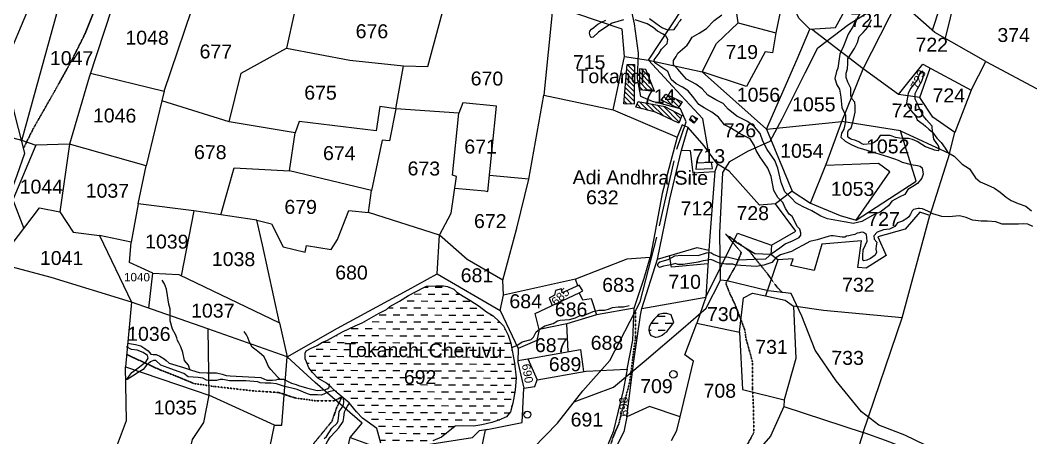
# Model space of a CAD drawing. Header units: inches. Extents: x 304037 to 460575, y 1453943 to 1639883.
# Drawn here: x 343851 to 346326, y 1587286 to 1588310 of the extents above; entities that cross this region are included whole.
import ezdxf

# ---------------------------------------------------------------- set-up
doc = ezdxf.new("R2010")
doc.units = ezdxf.units.IN
doc.header["$MEASUREMENT"] = 0
doc.linetypes.add('ACAD_ISO02W100', pattern=[15, 12, -3])
doc.linetypes.add('ACAD_ISO07W100', pattern=[3, 0, -3])
for name, color, linetype in [('CARTTRACK', 30, 'ACAD_ISO02W100'), ('NALA', 4, 'Continuous'), ('SURVEY_BND', 7, 'Continuous'), ('SURVEY_NO', 7, 'Continuous'), ('VILLAGE_AREA', 1, 'Continuous'), ('WATER_BODY', 4, 'Continuous')]:
    doc.layers.add(name, color=color, linetype=linetype)
doc.layers.add('FOOTPATH', color=150, linetype='ACAD_ISO07W100', lineweight=30)
doc.styles.get("Standard").update_dxf_attribs({"font": 'arial.ttf'})

# ---------------------------------------------------------------- blocks, each defined once
blk = doc.blocks.new('DACHURU')
at = {"layer": 'VILLAGE_AREA'}
h = blk.add_hatch(dxfattribs=at)
h.set_pattern_fill('ANSI31', color=256, scale=5, angle=90, style=0)
h.set_pattern_definition([(135, (1710.635, -71.4958), (-0.44194174, -0.44194174), [])])
h.paths.add_polyline_path([(2193.83, 374.07), (2192.51, 374.08), (2191.98, 366.99), (2193.8, 366.94)])
h.paths.add_polyline_path([(2195.84, 373.17), (2194.72, 373.3), (2194.76, 369.58), (2197.43, 369.31)])
h.paths.add_polyline_path([(2202.39, 367.41), (2199.46, 368.78), (2198.64, 367.68), (2201.69, 366.27)])
h.paths.add_polyline_path([(2199.32, 366.56), (2194.52, 367.43), (2194.14, 366.39), (2197.64, 365.51), (2201.83, 363.61), (2202.34, 364.98)])
h.paths.add_polyline_path([(2204.16, 365), (2203.72, 364.18), (2204.54, 363.61), (2205.18, 364.44)])
h.paths.add_polyline_path([(2182.8, 369.96), (2197.02, 369.96), (2197.02, 373.88), (2182.8, 373.88)], flags=9)
h.paths.add_polyline_path([(2194.73, 366.45), (2201.54, 366.45), (2201.54, 370.27), (2194.73, 370.27)], flags=9)
at = {"layer": 'WATER_BODY'}
h = blk.add_hatch(dxfattribs=at)
h.set_pattern_fill('DASH', color=256, scale=10, style=0)
h.set_pattern_definition([(0, (1710.635, -71.4958), (1.25, 1.25), [1.25, -1.25])])
h.paths.add_polyline_path([(2172.75, 315.59), (2172.91, 317.8), (2172.61, 320.41), (2171.94, 323.96), (2171.47, 325.39), (2170.59, 327.06), (2169.85, 327.87), (2168.74, 328.87), (2167.55, 329.6), (2166.23, 330.6), (2164.54, 331.63), (2163.38, 332.38), (2162.22, 333.09), (2161.68, 333.6), (2160.56, 334.11), (2159.8, 334.18), (2158.47, 334.18), (2156.76, 334.15), (2156.18, 333.81), (2153.58, 332.41), (2151.98, 331.41), (2150.24, 330.45), (2149.64, 329.88), (2148.22, 329.16), (2145.3, 327.48), (2144.05, 326.96), (2141.8, 325.85), (2139.11, 324.35), (2138.22, 324), (2137.26, 323.39), (2136.06, 322.86), (2135.27, 322.39), (2135.12, 321.98), (2135.11, 321.43), (2135.11, 320.96), (2135.36, 320.44), (2135.76, 319.38), (2136.44, 318.55), (2137.43, 317.52), (2138.96, 316.64), (2139.8, 315.9), (2140.85, 314.93), (2143.04, 313.16), (2144.35, 311.54), (2145.45, 310.42), (2146.31, 309.79), (2148.04, 308.59), (2148.75, 305.91), (2149.23, 305.31), (2150.09, 305.21), (2152.26, 305.63), (2154.34, 305.89), (2156.01, 305.97), (2158.09, 306.43), (2159.64, 307.06), (2161.41, 308.52), (2162.02, 309.06), (2163.28, 309.11), (2165.41, 309.1), (2166.82, 309.31), (2168.62, 309.76), (2169.89, 310.15), (2171.23, 310.78), (2171.94, 311.66), (2172.36, 313.21)])
h.paths.add_polyline_path([(2200.9, 327.54), (2201.15, 327.87), (2200.66, 329.24), (2199.83, 329.46), (2199.13, 329.46), (2198.39, 329.24), (2197.99, 328.86), (2197.6, 328.43), (2197.02, 327.63), (2196.71, 327), (2196.68, 326.46), (2196.84, 325.79), (2197.04, 325.47), (2197.85, 325.2), (2198.3, 325.29), (2198.79, 325.47), (2199.06, 325.58), (2199.47, 325.92), (2199.87, 326.19), (2200.1, 326.53), (2200.39, 326.91)])
h.paths.add_polyline_path([(2174.35, 311.2, 1), (2175.6, 311.2, 1)])
h.paths.add_polyline_path([(2141.44, 320.68), (2170.33, 320.68), (2170.33, 324.61), (2141.44, 324.61)], flags=24)
h.paths.add_polyline_path([(2152.17, 315.88), (2158.98, 315.88), (2158.98, 319.7), (2152.17, 319.7)], flags=24)
at = {"layer": 'CARTTRACK'}
for points in [[(2173.13, 302.22), (2180.39, 309.7), (2184.9, 315.53), (2189.68, 321), (2195.08, 331.51), (2198.46, 345.14), (2201.51, 358.9), (2203.17, 363.83), (2202.13, 366.16), (2197.11, 367.45), (2195.01, 368.34), (2194.36, 371.57), (2194.53, 376.1), (2193.78, 381.34), (2192.26, 388.42)], [(2248.17, 305.19), (2242.61, 307.88), (2237.96, 309.65), (2234.85, 312), (2230.28, 317.55), (2226.47, 323), (2224.06, 329.11), (2222.13, 333.18), (2217.97, 333.63), (2210.57, 335.34), (2209.44, 335.45), (2209.28, 343.97), (2209.76, 354.77), (2211, 356.76), (2214.22, 358.63), (2218.19, 360.45), (2220.34, 364.45), (2224.42, 372.75), (2226.67, 377.25), (2232.1, 381.46), (2239.5, 386.12)], [(2081.45, 374.37), (2084.94, 382.75)], [(2076.21, 337.46), (2077.65, 338.54), (2081.53, 348.68), (2083.37, 353.62), (2084.73, 357.57), (2082.97, 364.08), (2081.85, 368.93), (2080.81, 371.21), (2080.51, 372.04)], [(2183.34, 313.51), (2190.38, 316.22), (2195.82, 320.84), (2202.79, 326.81), (2206.87, 330.43), (2209.44, 335.45)]]:
    blk.add_lwpolyline(points, dxfattribs=at)
at = {"layer": 'FOOTPATH', "ltscale": 0.0001}
for points in [[(2084.48, 358.49), (2086.17, 361.96), (2090.3, 369.3), (2093.09, 374.4), (2095.37, 379.03), (2099.15, 388.65), (2101.87, 391.04), (2105.29, 401.72), (2108.43, 409.13), (2109.79, 415.65), (2110.72, 418.23)], [(2214.28, 305.79), (2215.57, 308.22), (2215.42, 313.73), (2215.27, 316.16), (2215.27, 320.77), (2214.13, 324.79), (2213.83, 326.59), (2212.08, 331.11), (2211, 333.39), (2210.4, 334.91), (2212.2, 338.17), (2213.14, 340.45), (2210.28, 343.81), (2214.5, 340.79), (2217.78, 336.76), (2219.59, 334.27), (2220.51, 333.36)], [(2188.35, 300.24), (2190.29, 307.12), (2191.33, 309.55), (2193.27, 317.13), (2194.26, 325.12), (2194.22, 329.83)], [(2135.18, 303.91), (2139.98, 309.82), (2140.82, 312.32), (2141.76, 314.2), (2140.28, 313.46), (2137.05, 313.46), (2133.32, 313.97), (2130.43, 314.92), (2126.27, 315.16), (2118.8, 315.94), (2115.24, 316.45), (2112.09, 317.73), (2109.18, 318.84), (2103.09, 321.61)]]:
    blk.add_lwpolyline(points, dxfattribs=at)
at = {"layer": 'NALA'}
for points in [[(2247.3, 362.19), (2247.49, 360.98), (2247.99, 360.21), (2248.32, 359.8), (2248.45, 359.42), (2248.45, 359), (2248.3, 358.87), (2247.66, 358.96), (2247.23, 359.18), (2246.03, 359.55), (2245.35, 360), (2244.53, 360.55), (2243.72, 360.88), (2242.97, 361.03), (2242.48, 361.05), (2242, 361.05), (2241.37, 361.09), (2240.68, 361.24), (2240.07, 361.47), (2239.67, 361.6), (2238.95, 361.6), (2237.9, 361.54), (2237.3, 360.68), (2236.86, 360.3), (2236.33, 360.09), (2234.91, 359.92), (2234.6, 360.04), (2234.1, 360.42), (2233.36, 360.72), (2232.81, 360.85), (2232.57, 360.93), (2232.28, 361.1), (2232.11, 361.35), (2232.11, 361.74), (2232.13, 362.12), (2232.25, 362.5), (2232.69, 362.93), (2232.98, 363.9), (2233.39, 365.71), (2233.41, 366.81), (2233.31, 367.49), (2232.88, 368.03), (2232.6, 368.67), (2232.6, 369.24), (2232.6, 370.05), (2232.06, 371.1), (2231.77, 371.94), (2231.77, 372.71), (2232.02, 373.49), (2232.04, 374.46), (2232.06, 375.28), (2233.25, 377.14), (2233.73, 378.19), (2234.07, 379.3), (2234.75, 380.02), (2235.62, 380.99), (2236.25, 382.35)], [(2233.49, 382.44), (2232.95, 381.12), (2232.08, 379.73), (2231.26, 377.55), (2230.6, 376.11), (2230.27, 373.62), (2230.03, 372.99), (2229.76, 371.77), (2230.12, 370.58), (2230.55, 369.82), (2230.81, 368.4), (2231.01, 366.49), (2231.65, 365.23), (2231.67, 364.04), (2231.39, 362.66), (2230.98, 361.96), (2230.86, 361.23), (2231.63, 360.53), (2232.73, 359.93), (2233.9, 359.39), (2234.92, 359.11), (2237.1, 358.46), (2239.41, 357.77), (2240.51, 357.4), (2241.16, 357.14), (2241.85, 356.79), (2243.51, 356.42), (2244.63, 356.21), (2245.07, 356.08), (2245.46, 355.8), (2245.67, 354.7), (2245.43, 353.96), (2244.61, 353), (2243.83, 352.48), (2242.94, 351.94), (2242.4, 351.04), (2241.35, 350.5), (2240.07, 349.8), (2239.49, 348.98), (2238, 347.84), (2237.05, 347.47), (2234.7, 346.16), (2233.13, 345.75), (2231.92, 345.98), (2230.54, 346.24), (2228.57, 346.59), (2227.38, 347.06), (2225.76, 347.99), (2224.18, 348.69), (2222.89, 349.4), (2222.11, 350.22), (2220.89, 351.39), (2220.24, 353.04), (2219.62, 355.63), (2219.05, 356.97), (2217.69, 358.98), (2216.9, 360.42), (2216.38, 361.82), (2215.39, 362.99), (2214.13, 363.97), (2212.21, 364.89), (2210.68, 366.17), (2209.74, 367.16), (2208.46, 367.81), (2207.02, 368.66), (2206, 369.74), (2204.83, 370.58), (2203.15, 371.51), (2202.29, 372.44), (2201.57, 373.27), (2200.8, 374.04), (2200.8, 374.82), (2201.27, 375.52), (2201.59, 376.14), (2203.24, 377.57), (2203.6, 378.09), (2204.16, 379), (2205.37, 379.72), (2206.67, 380.56), (2208.09, 382.01), (2209.43, 383.05)], [(2265.34, 345.39), (2264.46, 345.79), (2263.6, 345.85), (2262.77, 345.83), (2261.34, 345.77), (2259.85, 345.77), (2258.71, 346.18), (2257.22, 346.32), (2256.06, 346.32), (2254.54, 346.45), (2253.4, 346.97), (2252.21, 347.26), (2250.28, 347.06), (2249.01, 347.11), (2247.44, 347.55), (2246.52, 348.07), (2245.57, 348.47), (2245.05, 348.49), (2244.78, 348.49), (2243.97, 348.32), (2243.69, 348.07), (2243.42, 347.48), (2243.14, 347), (2242.79, 346.69), (2241.98, 346.21), (2241.12, 345.94), (2240.62, 345.26), (2239.67, 344.8), (2238.59, 344.64), (2237.48, 344.21), (2236.84, 343.57), (2236.93, 342.99), (2237.41, 342.43), (2237.3, 341.76), (2237.21, 341.19), (2237.34, 340.64), (2237.15, 340.09), (2236.31, 339.49), (2235.65, 339.19), (2235.09, 339.08), (2234.89, 339.21), (2234.93, 340), (2234.98, 341.05), (2235.37, 341.95), (2235.7, 342.64), (2235.53, 343.79), (2235.04, 344.15), (2234.63, 344.23), (2234.27, 344.1), (2233.9, 344.01), (2233.44, 343.81), (2232.89, 343.66), (2232.36, 343.53), (2231.99, 343.46), (2231.69, 343.31), (2231.2, 343.29), (2229.6, 343.55), (2229.16, 343.55), (2228.68, 343.4), (2226.69, 342.78), (2225.38, 342.48), (2224.19, 341.86), (2223.09, 341.23), (2222.11, 340.67), (2220.18, 340.09), (2219.34, 339.56), (2218.6, 338.68), (2217.21, 338.2), (2215.81, 337.98), (2212.2, 338.17), (2211.63, 338.37), (2210.38, 338.37), (2209.65, 338.46), (2209.24, 338.55), (2208.62, 338.79), (2208.14, 338.99), (2207.61, 339.16), (2207.15, 339.05), (2206.29, 338.95), (2205.4, 338.66), (2202.75, 338.24), (2201.78, 338.27), (2201.38, 338.4), (2200.53, 338.16), (2199.21, 337.94), (2198.53, 337.71), (2198.18, 338), (2198.18, 338.24), (2198.31, 338.53), (2198.53, 338.73), (2200.02, 339.12), (2201.25, 339.78), (2202.35, 339.91), (2205.44, 339.91), (2206.91, 340.38), (2207.68, 340.42), (2208.25, 340.09), (2209.3, 339.67), (2210.86, 339.63), (2212.77, 339.17), (2215.42, 339.25), (2217.53, 339.32), (2218.69, 340.37), (2220.01, 341.36), (2220.97, 342.04), (2222.33, 342.59), (2223.49, 343.2), (2223.76, 343.64), (2223.76, 344.06), (2223.58, 344.72), (2223.16, 345.11), (2222.22, 346.94), (2221.67, 347.38), (2221.01, 348.41), (2220.51, 349.49), (2219.65, 350.35), (2218.9, 351.62), (2218.42, 354.09), (2217.81, 355.63), (2217.26, 356.38), (2216.45, 357.55), (2215.72, 358.78), (2215.37, 359.72), (2214.65, 360.83), (2212.81, 361.72), (2210.97, 362.83), (2210.02, 363.31), (2208.95, 364.72), (2207.72, 365.62), (2206.36, 366.34), (2205.39, 366.93), (2204.48, 368.15), (2203.46, 369.38), (2202.45, 370.04), (2201.34, 370.62), (2200.39, 371.43), (2199.78, 372.83), (2198.38, 373.79), (2197.5, 374.41), (2197.33, 374.92), (2198.22, 376.12), (2198.64, 376.81), (2199.65, 377.84), (2199.75, 378.55), (2199.45, 379.14), (2198.94, 379.53), (2197.91, 380.08), (2197.14, 380.7), (2196.07, 381.36), (2193.88, 382.07)], [(2191.82, 382.07), (2189.8, 381.46), (2188.99, 380.97), (2187.37, 379.82), (2186.43, 378.94), (2186.1, 378.85), (2185.97, 378.92), (2185.86, 379.19), (2185.77, 379.62), (2185.79, 379.98), (2186.08, 380.37), (2186.53, 380.68), (2186.91, 380.99), (2187.24, 381.29), (2187.88, 381.64), (2188.67, 381.98)], [(2196.45, 382.3), (2197.59, 381.49), (2198.27, 381.01), (2198.82, 380.67), (2199.59, 380.35), (2200.13, 380.32), (2200.93, 380.35), (2201.14, 380.72), (2201.48, 381.23), (2201.74, 381.69), (2201.98, 381.95), (2202.18, 382.21)], [(2247.3, 362.19), (2247.21, 363.3), (2246.22, 364.44), (2245.62, 365.05), (2244.98, 366.32), (2244.5, 367.41), (2244.16, 368.09), (2244.16, 369.13), (2244.56, 369.94), (2245.34, 371.34), (2245.54, 372.08), (2245.63, 372.63), (2245.46, 373.13), (2245.08, 373.01), (2244.78, 372.35), (2244.49, 371.52), (2243.29, 370), (2242.9, 369.11), (2242.57, 367.47), (2242.92, 366.83), (2243.39, 366.07), (2244.19, 365.15), (2244.51, 364.39), (2245.57, 363.62), (2246.01, 363.29), (2246.63, 362.74), (2247.3, 362.19), (2248.07, 361.17), (2248.86, 360.38), (2249.59, 359.35), (2250.05, 358.58), (2251.17, 357.92), (2251.77, 357.33), (2252.65, 356.52), (2253.92, 355.65), (2255.03, 354.07), (2255.87, 353.38), (2257.11, 352.84), (2258.44, 352.23), (2259.43, 351.51), (2260.55, 350.62), (2261.43, 350.03), (2262.69, 349.53), (2264.05, 349.02), (2265.07, 348.22)], [(2114.49, 318.94), (2114.2, 319.75), (2113.53, 320.56), (2113.2, 322.01), (2112.84, 323.03), (2112.44, 323.75), (2112.24, 324.15), (2112.13, 324.65), (2111.86, 325.24), (2111.32, 326.16), (2110.9, 327.65), (2110.9, 329.79), (2110.65, 330.66), (2110.37, 332.23), (2110.19, 333.34), (2109.82, 334.28), (2109.43, 334.94)], [(2172.09, 323.15), (2173.18, 323.68), (2173.96, 324.25), (2175.61, 324.66), (2176.02, 325.09), (2176.44, 326.06), (2177.01, 326.49), (2178.02, 327.13), (2179.48, 327.57), (2180.28, 328.05), (2180.76, 328.17), (2182.41, 328.29), (2183.51, 328.61), (2184.33, 329.03), (2185.07, 329.09), (2185.85, 329.35), (2186.67, 329.73), (2187.65, 329.96), (2188.69, 330.01), (2189.4, 330.19), (2190.11, 330.49), (2191.14, 330.59), (2192.1, 330.59), (2193.13, 330.84)], [(2130.57, 317.31), (2130.2, 317.72), (2128.97, 319.04), (2128.54, 319.55), (2128.18, 320.38), (2127.78, 321.33), (2126.88, 322.07), (2126.09, 322.67), (2125.61, 323.03), (2125.13, 323.91), (2124.84, 324.75), (2124.58, 325.24), (2124.15, 325.81)], [(2140.38, 315.36), (2139.38, 315.07), (2138.48, 314.67), (2138.01, 314.49), (2137.35, 314.55), (2136.76, 314.55), (2136.13, 314.55), (2135.57, 314.72), (2134.84, 315.03), (2134.45, 315.21), (2133.71, 315.47), (2133.01, 315.66), (2131.99, 315.87), (2131.28, 316.08), (2129.98, 316.5), (2128.99, 316.56), (2127.97, 316.56), (2127.07, 316.61), (2126.63, 316.79), (2124.49, 317.01), (2121.57, 316.97), (2120.41, 317.17), (2119.92, 317.17), (2119.27, 317.03), (2118.56, 317.03), (2118, 317.03), (2117.47, 317.06), (2116.78, 317.39), (2115.95, 317.52), (2114.16, 317.66), (2113.41, 318.22), (2112.39, 318.57), (2110.59, 319.21), (2109.28, 319.7), (2108.39, 320.56), (2107.95, 320.57), (2107.42, 320.28), (2107.01, 319.94), (2106.72, 319.71), (2106.11, 318.92), (2105.23, 318.38), (2104.19, 317.69), (2103.22, 317.11), (2103, 317.07), (2103.52, 317.64), (2104.1, 318.35), (2105.18, 319.21), (2106.01, 319.82), (2106.61, 320.38), (2106.97, 320.93), (2106.85, 321.42), (2106.06, 321.97), (2105.04, 322.36), (2104.02, 322.48), (2103.12, 322.95)], [(2103.3, 323.62), (2104.69, 323.38), (2105.64, 323.16), (2106.38, 322.68), (2106.99, 322.28), (2107.49, 321.7), (2107.87, 321.62), (2108.45, 321.59), (2109.09, 321.31), (2109.83, 320.84), (2110.23, 320.54), (2110.75, 320.06), (2113.34, 319.3), (2114.78, 318.85), (2116.13, 318.45), (2117.59, 318.38), (2119.24, 318.37), (2120.28, 318.16), (2120.96, 317.94), (2121.68, 317.87), (2127.17, 317.58), (2128.24, 317.15), (2129.31, 317.15), (2129.95, 317.21), (2130.24, 317.3), (2130.82, 317.32), (2131.25, 317.3), (2132.08, 316.93), (2132.71, 316.62), (2133.52, 316.38), (2133.94, 316.19), (2135.37, 315.77), (2137.29, 315.3), (2138.61, 315.43), (2139.07, 315.65), (2139.4, 315.81), (2139.47, 316.19)], [(2138.57, 306.73), (2139, 307.1), (2139.94, 308.56), (2140.89, 309.5), (2141.06, 309.89), (2141.19, 310.92), (2141.23, 311.58), (2141.8, 312.32), (2142.03, 312.84), (2142.07, 313.22), (2141.99, 314.01)], [(2134.91, 294.06), (2135.84, 295.92), (2135.94, 297.32), (2136.18, 298.27), (2136.1, 299.22), (2135.95, 299.84), (2136.6, 301.29), (2136.67, 302), (2136.91, 303.06), (2137.63, 303.57), (2138.79, 305.42), (2139.26, 306.29), (2139.66, 306.94), (2140.6, 307.97), (2141.19, 308.62), (2141.96, 309.8), (2142.11, 310.52), (2142.19, 311.5), (2142.51, 312.12), (2142.76, 312.53), (2143.1, 313.09)]]:
    blk.add_lwpolyline(points, dxfattribs=at)
blk.add_lwpolyline([(2201.15, 327.87), (2200.66, 329.24), (2199.83, 329.46), (2199.13, 329.46), (2198.39, 329.24), (2197.99, 328.86), (2197.6, 328.43), (2197.02, 327.63), (2196.71, 327), (2196.68, 326.46), (2196.84, 325.79), (2197.04, 325.47), (2197.04, 325.47), (2197.85, 325.2), (2198.3, 325.29), (2198.79, 325.47), (2199.06, 325.58), (2199.47, 325.92), (2199.87, 326.19), (2200.1, 326.53), (2200.39, 326.91), (2200.9, 327.54)], close=True, dxfattribs=at)
at = {"layer": 'SURVEY_BND'}
for points in [[(2247.18, 380.48), (2252.16, 396.04), (2253.57, 400.07), (2264.14, 415.75), (2272.09, 433.1), (2276.23, 432.07)], [(2192.05, 375.51), (2196.35, 374.88), (2204.37, 387.29), (2204.1, 397.32), (2203.64, 404.05)], [(2212.35, 381.65), (2210.42, 394.62), (2209.57, 402.23), (2203.64, 404.05)], [(2225.18, 380.56), (2229.8, 380.91), (2235.22, 390.94), (2224.19, 396.01)], [(2256.74, 374.95), (2269.45, 368.24), (2272.49, 380.6), (2266.17, 383.46), (2259.12, 389.19), (2252.9, 393.5), (2249.47, 379.05)], [(2234.8, 373.49), (2241.03, 385.85), (2237.98, 389.97), (2235.22, 390.94)], [(2084.18, 359.87), (2091.99, 388.99), (2101.51, 387.91), (2096.15, 371.28), (2092.7, 359.23)], [(2159.82, 384.85), (2155.68, 386.51), (2144.85, 388.02), (2144.31, 385.22), (2135.22, 385.94), (2132.83, 382.89), (2131.46, 376.69), (2142.84, 374.55), (2152.44, 373.58)], [(2217.51, 362.58), (2222.96, 375.18), (2225.18, 380.56), (2223.24, 382.54), (2220.74, 388.01), (2219.14, 379.86), (2218.53, 376.28), (2217.21, 376.47), (2213.91, 370.25), (2205.94, 372.81)], [(2109.6, 368.83), (2115.65, 387.11)], [(2254.16, 369.8), (2256.74, 374.95), (2247.63, 380.08), (2241.03, 385.85)], [(2151.11, 365.9), (2152.44, 373.58), (2156.83, 373.49), (2159.82, 384.85), (2177.26, 384.03), (2179.09, 383.9)], [(2190.08, 365.91), (2192.05, 375.51), (2191.57, 380.39), (2183.3, 383.13), (2179.09, 383.9), (2177.61, 368.48)], [(2205.94, 372.81), (2208.48, 377.88), (2212.35, 381.65), (2219.14, 379.86)], [(2217.51, 362.58), (2231.03, 364.04), (2234.8, 373.49), (2225.53, 380.59)], [(2121.29, 363.4), (2123.39, 372.12), (2131.46, 376.69)], [(2196.35, 374.88), (2205.94, 372.81), (2217.51, 362.58), (2222.2, 351.48), (2219.22, 349.21), (2216.36, 348.98), (2210.88, 355.04), (2208.78, 356.25), (2208.33, 354.98)], [(2207.14, 358.52), (2206.1, 364.39), (2200.64, 370.22), (2196.35, 374.88)], [(2250.32, 358.42), (2251.29, 362.18), (2247.35, 364.89), (2244.97, 368.39), (2241.14, 368.91), (2234.8, 373.49)], [(2241.14, 368.91), (2245.5, 374.39), (2254.16, 369.8), (2251.29, 362.18)], [(2244.97, 368.39), (2246.81, 373.69)], [(2096.39, 372.02), (2109.6, 368.83), (2106.47, 355.41)], [(2175, 353.39), (2177.61, 368.48), (2190.08, 365.91), (2201.55, 361.08), (2198.9, 350.97), (2197.43, 342.86), (2196.8, 339.46)], [(2119.87, 346.7), (2122.19, 355.14), (2132.16, 354.68), (2133.13, 361.52), (2121.29, 363.4), (2109.2, 367.11)], [(2151.11, 365.9), (2148.23, 366.3), (2147.63, 361.9), (2133.81, 363.5), (2133.13, 361.52)], [(2159.08, 343.28), (2161.12, 347.21), (2162.03, 353.83), (2161.36, 354.04), (2162.39, 365.15), (2151.11, 365.9), (2150.04, 360.12), (2148.69, 360.26), (2146.82, 351.2)], [(2161.74, 351.73), (2167.16, 351.27), (2167.68, 351.18), (2169.14, 366.45), (2163.09, 367.01), (2162.39, 365.15)], [(2222.2, 351.48), (2225.51, 349.39), (2228.38, 356.7), (2231.03, 364.04)], [(2233.7, 346.36), (2244.4, 353.4), (2241.52, 362.44), (2231.03, 364.04)], [(2073.83, 350.15), (2070.39, 351.35), (2074.47, 362.46), (2084.1, 359.9), (2086.67, 359.02)], [(2198.13, 339.21), (2200.29, 349.93), (2202.34, 358.75), (2203.53, 362.81), (2202.43, 363.32), (2201.55, 361.08)], [(2208.78, 356.25), (2206.39, 359.56), (2203.53, 362.81)], [(2241.52, 362.44), (2250.32, 358.42), (2246.9, 347.26), (2245.07, 347.83), (2242.5, 344.82), (2237.61, 343.42), (2239.08, 340.08), (2235.5, 337.74), (2234.01, 337.9), (2234.68, 342.65), (2227.58, 342.03), (2226.24, 337.33), (2222.05, 338.2), (2222.46, 339.36), (2219.68, 339.16), (2217.52, 332.72), (2221.07, 331.98), (2222.55, 330.87)], [(2092.7, 359.23), (2086.67, 359.02), (2082.62, 349.2), (2084.59, 344.09)], [(2105.03, 348.59), (2106.47, 355.41), (2092.7, 359.23), (2091.03, 347.08)], [(2202.34, 358.75), (2203.91, 358.67), (2204.38, 354.67), (2208.33, 354.98), (2207.54, 344.14), (2207.31, 340.85)], [(2225.51, 349.39), (2230.79, 347.19), (2233.7, 346.36), (2239.67, 355.04), (2237.63, 356.53), (2228.15, 356.12)], [(2126.35, 345.77), (2128.93, 345.17), (2131.09, 341.02), (2135.03, 340.11), (2135.25, 341.3), (2139.64, 340.62), (2140.78, 342.38), (2142.77, 347.62), (2146.3, 347.27), (2146.82, 351.2), (2132.16, 354.68)], [(2170.47, 335.25), (2172.93, 344.62), (2175, 353.39), (2167.95, 354.01)], [(2103.95, 330.97), (2089.52, 335.3), (2079.83, 337.82), (2087.41, 347.82), (2091.03, 347.08), (2093.46, 343.46), (2098.16, 342.88), (2103.95, 330.97)], [(2115.03, 347.39), (2105.03, 348.59), (2103.82, 341.76)], [(2218.57, 341.79), (2222.9, 344.31), (2219.22, 349.21)], [(2130.46, 327.41), (2127.36, 341.36), (2126.35, 345.77), (2115.03, 347.39), (2112.84, 335.77)], [(2158.7, 336.37), (2159.08, 343.28), (2146.3, 347.27)], [(2241.99, 328.92), (2246.9, 347.26)], [(2107.06, 329.91), (2107.77, 336.17), (2103.53, 338.1), (2103.82, 341.76), (2098.16, 342.88)], [(2170.03, 329.81), (2170.56, 332.57), (2170.47, 335.25), (2164.06, 338.94), (2159.08, 343.28)], [(2206.82, 332.44), (2212.43, 343.9), (2218.57, 341.79), (2218.43, 340.14), (2215.58, 340.21), (2211.76, 342.54)], [(2195.38, 330.32), (2198.13, 339.21), (2205.25, 341.32), (2207.31, 340.85), (2206.82, 332.44)], [(2193.98, 330.36), (2195.74, 335.76), (2196.8, 339.46), (2192.65, 339.15), (2183.48, 335.5)], [(2207.17, 338.38), (2200.66, 337.77), (2200.29, 339.85)], [(2219.68, 339.16), (2218.43, 340.14)], [(2107.77, 336.17), (2112.43, 335.96), (2130.46, 327.41), (2131.86, 321.31)], [(2131.86, 321.31), (2140.87, 326.53), (2153.53, 333.45), (2158.7, 336.37), (2170.03, 329.81), (2173.28, 323.05), (2173.2, 320.57), (2174.34, 315.93)], [(2183.88, 334.31), (2183.48, 335.5), (2170.56, 332.57)], [(2184.16, 333.09), (2184.77, 333.43), (2184.14, 334.42), (2181.08, 333.05), (2180.95, 333.75), (2179.92, 333.45), (2179.73, 332.65), (2178.75, 332.08), (2179.29, 330.78)], [(2212.9, 326.16), (2213.6, 332.33), (2215.21, 333.16), (2217.52, 332.72)], [(2176.99, 326.47), (2176.28, 329.35), (2184.16, 333.09), (2184.75, 331.8), (2186.29, 332.06), (2187.28, 329.15), (2181.95, 327.51)], [(2192.77, 310.87), (2193.99, 320.89), (2195.13, 329.13), (2195.38, 330.32), (2206.82, 332.44), (2205.27, 327.77)], [(2117.67, 326.28), (2103.95, 330.97), (2102.96, 319.36)], [(2192.8, 319.44), (2193.81, 324.61), (2193.98, 330.36), (2187.28, 329.15)], [(2235.14, 308.32), (2241.99, 328.92), (2227.92, 330.12), (2222.55, 330.87), (2223.02, 321.51), (2220.93, 314.06)], [(2202.36, 310.94), (2204.67, 320.94), (2203.11, 322.04), (2205.27, 327.77), (2212.9, 326.16), (2213.49, 315.92), (2220.93, 314.06), (2220.93, 312.88), (2218.52, 307.56), (2217.33, 306.15), (2216.94, 305.48), (2215.9, 305.65), (2214.96, 302.05)], [(2129.71, 309.05), (2130.97, 309.05), (2131.86, 321.31), (2117.67, 326.28), (2117.87, 314.39)], [(2182.21, 322.53), (2181.95, 327.51), (2176.99, 326.47), (2176.58, 324.5), (2173.28, 323.05)], [(2175.02, 321.2), (2184.4, 322.93), (2184.99, 318.96)], [(2143.27, 306.9), (2145.41, 309.5), (2136.94, 316.75), (2131.86, 321.31)], [(2173.21, 320.87), (2175.02, 321.2), (2176.7, 317.46)], [(2101.59, 305.42), (2103.16, 309.77), (2102.96, 319.36), (2115.44, 315.23), (2117.87, 314.39), (2116.99, 309.46), (2114.94, 306.39), (2113.8, 301.51)], [(2166.29, 302.33), (2167.48, 308.44), (2174.04, 309.78), (2174.34, 315.93), (2176.26, 316.26), (2176.7, 317.46), (2185.46, 319.04), (2192.8, 319.44), (2192.11, 315.6), (2190.37, 308.21), (2188.01, 302.4)], [(2126.98, 295.71), (2129.71, 309.05), (2117.87, 314.39)], [(2200.83, 306.71), (2201.75, 308.48), (2202.36, 310.94), (2196.85, 312.74), (2192.77, 310.87), (2192.27, 308.18), (2190.56, 304.8), (2189.56, 299.81)], [(2220.93, 312.88), (2235.14, 308.32)], [(2149.82, 304.58), (2165.19, 307.06), (2166.44, 308.31), (2167.92, 308.53)], [(2253.29, 301.9), (2245.18, 304.61), (2239.17, 306.9), (2235.14, 308.32), (2231.89, 297.88), (2229.09, 290.65), (2234.09, 288.78)], [(2140.83, 296.02), (2143.27, 306.9), (2149.82, 304.58), (2156.07, 298.6)]]:
    blk.add_lwpolyline(points, dxfattribs=at)
at = {"layer": 'VILLAGE_AREA'}
for points in [[(2193.8, 366.94), (2191.98, 366.99), (2192.51, 374.08), (2193.83, 374.07), (2193.8, 366.94)], [(2194.76, 369.58), (2197.43, 369.31), (2195.84, 373.17), (2194.72, 373.3), (2194.76, 369.58)], [(2201.69, 366.27), (2198.64, 367.68), (2199.46, 368.78), (2202.39, 367.41), (2201.69, 366.27)], [(2202.34, 364.98), (2201.83, 363.61), (2197.64, 365.51), (2194.14, 366.39), (2194.52, 367.43), (2199.32, 366.56), (2202.34, 364.98)], [(2204.16, 365), (2205.18, 364.44), (2204.54, 363.61), (2203.72, 364.18), (2204.16, 365)], [(2204.89, 355.35), (2207.88, 355.52), (2207.72, 356.55), (2205.01, 356.45), (2204.89, 355.35)]]:
    blk.add_lwpolyline(points, dxfattribs=at)
at = {"layer": 'WATER_BODY'}
blk.add_lwpolyline([(2148.75, 305.91), (2148.04, 308.59), (2146.31, 309.79), (2145.45, 310.42), (2144.35, 311.54), (2143.04, 313.16), (2140.85, 314.93), (2139.8, 315.9), (2138.96, 316.64), (2137.43, 317.52), (2136.44, 318.55), (2135.76, 319.38), (2135.36, 320.44), (2135.11, 320.96), (2135.11, 321.43), (2135.12, 321.98), (2135.27, 322.39), (2136.06, 322.86), (2137.26, 323.39), (2138.22, 324), (2139.11, 324.35), (2141.8, 325.85), (2144.05, 326.96), (2145.3, 327.48), (2148.22, 329.16), (2149.64, 329.88), (2150.24, 330.45), (2151.98, 331.41), (2153.58, 332.41), (2156.18, 333.81), (2156.76, 334.15), (2158.47, 334.18), (2159.8, 334.18), (2160.56, 334.11), (2161.68, 333.6), (2162.22, 333.09), (2163.38, 332.38), (2164.54, 331.63), (2166.23, 330.6), (2167.55, 329.6), (2168.74, 328.87), (2169.85, 327.87), (2170.59, 327.06), (2171.47, 325.39), (2171.94, 323.96), (2172.61, 320.41), (2172.91, 317.8), (2172.75, 315.59), (2172.36, 313.21), (2171.94, 311.66), (2171.23, 310.78), (2169.89, 310.15), (2168.62, 309.76), (2166.82, 309.31), (2165.41, 309.1), (2163.28, 309.11), (2162.02, 309.06), (2161.41, 308.52), (2159.64, 307.06), (2158.09, 306.43)], dxfattribs=at)
for centre, radius in [((2201.1, 318.55), 0.669), ((2174.97, 311.2), 0.627)]:
    blk.add_circle(centre, radius, dxfattribs=at)
at = {"layer": 'SURVEY_NO'}
for s, height, p in [('721', 2.5, (2232.47, 380.98)), ('676', 2.5, (2143.85, 378.53)), ('374', 2.5, (2258.81, 378.45)), ('1048', 2.5, (2102.61, 377.16)), ('722', 2.5, (2244.15, 376.65)), ('677', 2.5, (2115.91, 374.75)), ('719', 2.5, (2210.12, 375.16)), ('1047', 2.5, (2089.11, 373.42)), ('715', 2.5, (2182.79, 373.2)), ('Tokanch', 2.5, (2183.45, 370.67)), ('670', 2.5, (2164.5, 370.16)), ('675', 2.5, (2134.7, 367.47)), ('714', 2.5, (2195.37, 367.14)), ('1056', 2.5, (2212.18, 367.51)), ('724', 2.5, (2247.25, 367.57)), ('1055', 2.5, (2222.11, 365.84)), ('1046', 2.5, (2096.87, 363.17)), ('725', 2.5, (2239.94, 364.82)), ('726', 2.5, (2209.86, 361.12)), ('671', 2.5, (2163.43, 357.95)), ('1052', 2.5, (2235.39, 358.37)), ('678', 2.5, (2115.01, 356.7)), ('674', 2.5, (2138.12, 356.64)), ('713', 2.5, (2204.33, 356.46)), ('1054', 2.5, (2220.01, 357.5)), ('673', 2.5, (2153.28, 353.97)), ('Adi Andhra Site', 2.5, (2182.86, 352.56)), ('1053', 2.5, (2229.13, 350.72)), ('1044', 2.5, (2083.81, 350.35)), ('1037', 2.5, (2095.65, 349.68)), ('632', 2.5, (2185.28, 348.97)), ('679', 2.5, (2131.25, 346.97)), ('712', 2.5, (2202.22, 347.07)), ('728', 2.5, (2212.24, 346.29)), ('727', 2.5, (2235.69, 345.35)), ('672', 2.5, (2165.23, 344.6)), ('1039', 2.5, (2106.34, 340.62)), ('1041', 2.5, (2087.51, 337.57)), ('1038', 2.5, (2118.31, 337.55)), ('680', 2.5, (2140.42, 335.25)), ('681', 2.5, (2162.9, 334.87)), ('1040', 1.5, (2102.58, 334.72)), ('683', 2.5, (2188.25, 333.28)), ('710', 2.5, (2200.11, 333.91)), ('732', 2.5, (2231.22, 333.54)), ('684', 2.5, (2171.65, 330.26)), ('686', 2.5, (2179.79, 328.84)), ('1037', 2.5, (2114.64, 328.28)), ('730', 2.5, (2207.05, 328.14)), ('1036', 2.5, (2103.21, 324.06)), ('687', 2.5, (2176.26, 322.41)), ('688', 2.5, (2186.25, 322.89)), ('731', 2.5, (2215.73, 322.32)), ('Tokanchi Cheruvu', 2.5, (2142.09, 321.39)), ('733', 2.5, (2229.37, 320.42)), ('689', 2.5, (2178.77, 319.02)), ('692', 2.5, (2152.81, 316.57)), ('709', 2.5, (2195.15, 315.17)), ('708', 2.5, (2206.51, 314.41)), ('1035', 2.5, (2108.02, 310.88)), ('691', 2.5, (2182.73, 309.1))]:
    blk.add_text(s, height=height, dxfattribs=at).set_placement(p)
for s, rotation, p in [('723', 64.8155, (2244.6, 369.76)), ('685', 43.2826, (2180.01, 330.62)), ('690', 279.877, (2173.93, 320.17)), ('698', 93.3702, (2193.08, 311))]:
    blk.add_text(s, height=1.5, rotation=rotation, dxfattribs=at).set_placement(p)

msp = doc.modelspace()

# ---------------------------------------------------------------- block references
at = {"layer": 'WATER_BODY', "xscale": 13.67202502436796, "yscale": 13.67202502433065, "zscale": 13.67202502438499, "rotation": 359.6973965392478}
msp.add_blockref('DACHURU', (315334.9, 1583245.7), dxfattribs=at)

doc.saveas('drawing.dxf')
